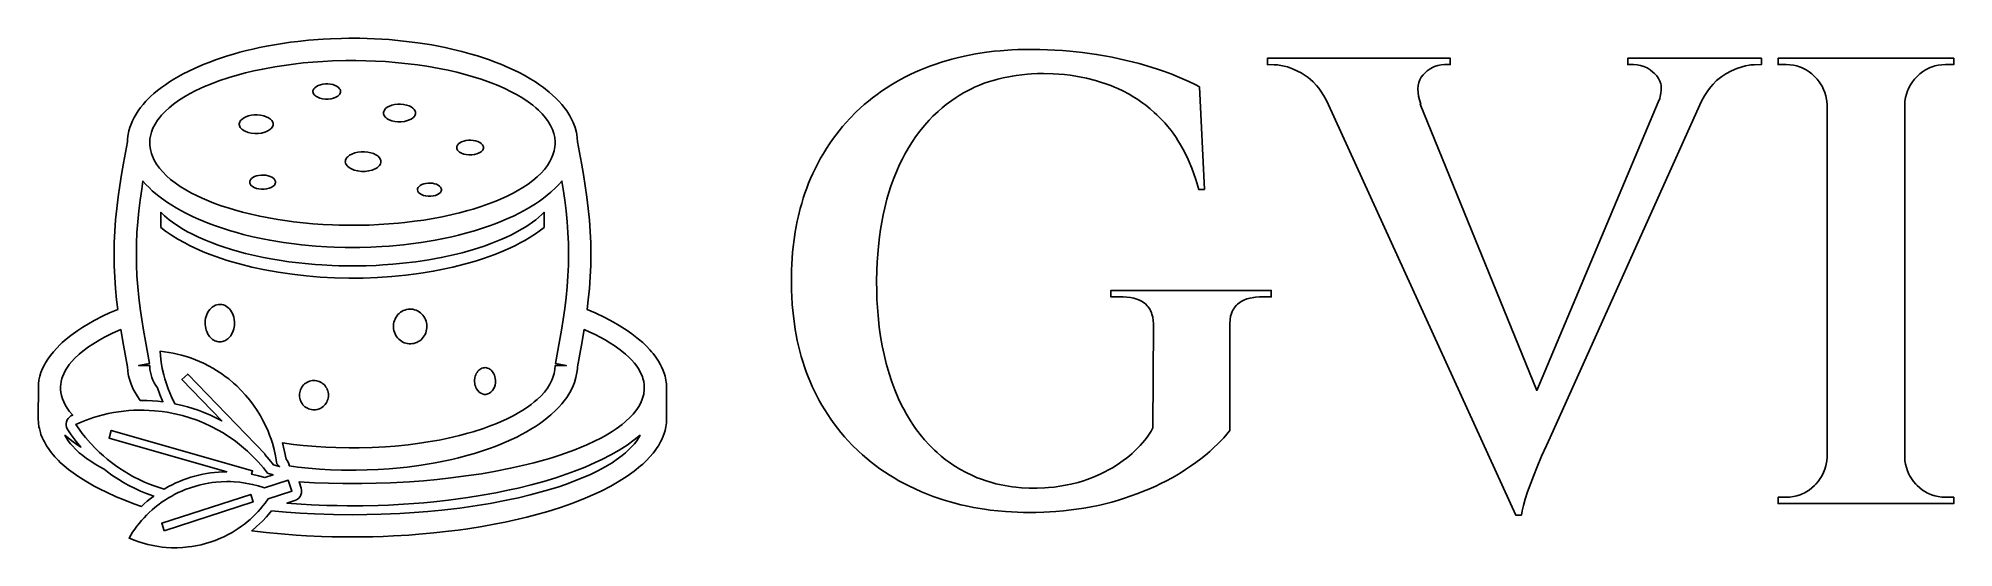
# Model space of a CAD drawing. Header units: metres. Extents: x 0 to 645, y 0 to 172.
import ezdxf

# ---------------------------------------------------------------- set-up
doc = ezdxf.new("R2010")
doc.units = ezdxf.units.M

msp = doc.modelspace()

# ---------------------------------------------------------------- linework, layer by layer
for points in [[(180.044, 143.247), (179.521, 144.375), (178.919, 145.494), (177.869, 147.153), (177.072, 148.246), (176.199, 149.325), (175.25, 150.391), (174.227, 151.441), (173.131, 152.476), (171.962, 153.493), (170.077, 154.985), (168.734, 155.954), (167.323, 156.902), (165.847, 157.829), (163.511, 159.175), (161.877, 160.043), (160.183, 160.884), (158.43, 161.7), (155.695, 162.872), (153.805, 163.619), (151.864, 164.336), (149.873, 165.023), (147.834, 165.679), (145.751, 166.305), (142.547, 167.182), (139.253, 167.985), (137.013, 168.478), (134.738, 168.937), (132.433, 169.361), (127.739, 170.102), (122.951, 170.699), (118.089, 171.149), (113.175, 171.45), (108.228, 171.601), (104.511, 171.615), (102.033, 171.578), (98.325, 171.45), (95.863, 171.319), (90.972, 170.943), (87.344, 170.564), (84.95, 170.265), (80.231, 169.56), (76.762, 168.937), (74.487, 168.478), (72.247, 167.985), (70.042, 167.458), (67.875, 166.898), (65.749, 166.305), (63.666, 165.679), (61.627, 165.023), (59.636, 164.336), (57.695, 163.619), (55.805, 162.872), (53.07, 161.7), (50.463, 160.467), (48.798, 159.612), (47.194, 158.733), (45.653, 157.829), (44.177, 156.902), (42.766, 155.954), (41.423, 154.985), (40.149, 153.995), (38.944, 152.987), (37.812, 151.961), (36.25, 150.391), (35.301, 149.325), (34.428, 148.246), (33.631, 147.153), (32.912, 146.049), (32.27, 144.935), (31.707, 143.812), (31.224, 142.68), (30.82, 141.542), (30.496, 140.399), (30.162, 138.676), (30.041, 137.523), (30.007, 136.755), (28.671, 129.546), (28.013, 125.763), (27.402, 121.965), (26.856, 118.152), (26.387, 114.325), (26.008, 110.487), (25.73, 106.64), (25.559, 102.785), (25.5, 98.926), (25.559, 94.955), (25.73, 91.101), (26, 87.351), (26.377, 83.503), (26.768, 80.301), (24.004, 79.087), (21.853, 78.068), (18.795, 76.492), (16.873, 75.41), (15.045, 74.306), (13.315, 73.179), (10.906, 71.451), (9.426, 70.275), (8.05, 69.082), (7.401, 68.479), (6.182, 67.262), (5.069, 66.03), (4.065, 64.785), (3.169, 63.529), (2.383, 62.262), (2.032, 61.625), (1.412, 60.345), (0.905, 59.059), (0.509, 57.766), (0.226, 56.47), (0.057, 55.171), (0.014, 54.521), (0, 43.37), (0.057, 42.07), (0.226, 40.77), (0.354, 40.122), (0.693, 38.827), (0.905, 38.182), (1.412, 36.895), (1.708, 36.254), (2.032, 35.615), (2.763, 34.344), (3.603, 33.082), (4.065, 32.455), (4.554, 31.831), (5.612, 30.593), (6.778, 29.368), (7.401, 28.761), (8.725, 27.56), (10.153, 26.375), (11.684, 25.208), (13.315, 24.061), (15.947, 22.379), (18.795, 20.748), (20.811, 19.691), (22.917, 18.659), (26.243, 17.161), (28.567, 16.197), (32.207, 14.807), (34.737, 13.916), (35.625, 14.75), (36.645, 15.649), (37.693, 16.514), (38.848, 17.402), (36.135, 18.399), (34.433, 19.107), (32.803, 19.847), (30.286, 21.118), (28.722, 21.989), (27.141, 22.938), (24.785, 24.488), (23.331, 25.532), (22.179, 26.414), (20.663, 27.245), (19.101, 28.168), (17.632, 29.106), (16.258, 30.06), (14.979, 31.029), (13.797, 32.01), (12.714, 33.004), (11.277, 34.515), (10.848, 35.023), (10.067, 36.047), (9.388, 37.078), (8.938, 37.879), (10.153, 36.875), (11.684, 35.708), (13.315, 34.561), (14.318, 33.899), (12.733, 35.812), (11.102, 37.978), (9.897, 39.734), (9.604, 40.291), (9.498, 40.588), (9.375, 41.205), (9.37, 41.834), (9.485, 42.452), (9.715, 43.037), (10.053, 43.568), (10.484, 44.026), (10.995, 44.393), (11.579, 44.678), (10.444, 46.034), (9.714, 47.062), (9.087, 48.097), (8.563, 49.138), (8.144, 50.184), (7.829, 51.235), (7.618, 52.288), (7.513, 53.342), (7.513, 54.398), (7.553, 54.925), (7.71, 55.979), (7.973, 57.031), (8.144, 57.556), (8.563, 58.602), (8.812, 59.124), (9.388, 60.162), (10.067, 61.193), (10.444, 61.706), (11.277, 62.726), (12.21, 63.736), (13.797, 65.23), (14.979, 66.212), (16.933, 67.659), (18.355, 68.605), (20.663, 69.995), (22.316, 70.9), (24.962, 72.224), (27.77, 73.488), (28.671, 68.195), (30.007, 60.985), (30.091, 59.641), (30.253, 58.489), (30.365, 57.915), (30.648, 56.769), (31.224, 55.06), (31.979, 53.366), (32.581, 52.247), (33.262, 51.138), (34.318, 49.642), (36.589, 49.613), (38.43, 49.522), (40.268, 49.37), (41.922, 49.18), (40.898, 51.574), (40.079, 53.815), (39.545, 54.627), (39.038, 55.512), (38.603, 56.402), (38.239, 57.298), (37.947, 58.199), (37.728, 59.102), (37.582, 60.009), (37.5, 61.37), (33.75, 61.37), (37.436, 62.062), (36.051, 69.529), (35.406, 73.239), (34.813, 76.933), (34.286, 80.614), (33.837, 84.281), (33.477, 87.939), (33.214, 91.587), (33.054, 95.23), (33, 98.87), (33.054, 102.51), (33.214, 106.153), (33.477, 109.802), (33.837, 113.459), (34.286, 117.127), (34.813, 120.807), (35.243, 123.486), (36.25, 122.35), (37.273, 121.299), (38.369, 120.264), (40.149, 118.745), (41.423, 117.756), (43.463, 116.309), (44.907, 115.372), (46.416, 114.457), (47.989, 113.565), (49.623, 112.698), (52.187, 111.445), (53.968, 110.642), (55.805, 109.868), (57.695, 109.122), (59.636, 108.404), (62.641, 107.385), (64.702, 106.744), (66.807, 106.135), (68.953, 105.558), (72.247, 104.755), (75.621, 104.028), (77.911, 103.587), (82.578, 102.81), (86.144, 102.321), (88.549, 102.041), (93.411, 101.591), (97.093, 101.351), (99.56, 101.238), (103.272, 101.139), (105.75, 101.12), (108.228, 101.139), (111.94, 101.238), (115.637, 101.422), (118.089, 101.591), (122.951, 102.041), (125.356, 102.321), (128.922, 102.81), (133.589, 103.587), (135.879, 104.028), (139.253, 104.755), (141.458, 105.282), (144.693, 106.135), (146.798, 106.744), (148.859, 107.385), (151.864, 108.404), (153.805, 109.122), (155.695, 109.868), (157.532, 110.642), (160.183, 111.856), (161.877, 112.698), (163.511, 113.565), (165.084, 114.457), (167.323, 115.838), (168.734, 116.786), (170.077, 117.756), (171.351, 118.745), (172.556, 119.753), (174.227, 121.299), (175.25, 122.35), (176.257, 123.486), (176.687, 120.807), (177.214, 117.127), (177.663, 113.459), (178.023, 109.802), (178.286, 106.153), (178.446, 102.51), (178.5, 98.87), (178.446, 95.23), (178.286, 91.587), (178.023, 87.939), (177.663, 84.281), (177.214, 80.614), (176.687, 76.933), (176.094, 73.239), (175.449, 69.529), (174.064, 62.062), (177.75, 61.37), (174, 61.37), (173.918, 60.009), (173.671, 58.65), (173.261, 57.298), (172.897, 56.402), (172.217, 55.069), (171.377, 53.75), (170.378, 52.45), (169.224, 51.172), (167.916, 49.918), (166.962, 49.097), (165.941, 48.289), (164.29, 47.104), (163.111, 46.333), (161.227, 45.206), (159.896, 44.477), (157.792, 43.417), (155.563, 42.4), (154.01, 41.748), (151.584, 40.809), (149.905, 40.21), (146.406, 39.081), (144.591, 38.552), (141.791, 37.805), (137.923, 36.897), (134.931, 36.284), (131.868, 35.732), (127.688, 35.093), (124.491, 34.687), (120.158, 34.246), (116.868, 33.991), (112.44, 33.754), (107.983, 33.635), (104.633, 33.624), (100.173, 33.713), (96.842, 33.858), (93.532, 34.068), (89.167, 34.452), (85.938, 34.815), (82.181, 35.328), (82.57, 33.865), (82.907, 32.412), (83.386, 29.841), (83.79, 29.4), (84.137, 28.863), (84.374, 28.27), (84.448, 27.959), (84.496, 27.537), (87.344, 27.177), (90.972, 26.797), (94.635, 26.502), (98.325, 26.29), (102.033, 26.163), (104.511, 26.125), (106.989, 26.125), (110.704, 26.196), (114.407, 26.351), (118.089, 26.591), (120.528, 26.797), (124.156, 27.177), (128.922, 27.81), (133.589, 28.587), (135.879, 29.028), (139.253, 29.755), (141.458, 30.282), (144.693, 31.135), (146.798, 31.744), (148.859, 32.385), (151.864, 33.404), (153.805, 34.122), (155.695, 34.868), (157.532, 35.642), (159.313, 36.445), (161.037, 37.274), (162.702, 38.128), (164.306, 39.008), (165.847, 39.911), (167.323, 40.838), (168.734, 41.786), (170.077, 42.756), (171.351, 43.745), (172.556, 44.753), (174.227, 46.299), (175.25, 47.35), (176.199, 48.415), (177.072, 49.495), (177.869, 50.587), (178.919, 52.247), (179.793, 53.928), (180.488, 55.628), (181.004, 57.342), (181.338, 59.065), (181.459, 60.217), (181.493, 60.985), (182.829, 68.195), (183.73, 73.488), (185.612, 72.655), (187.442, 71.787), (189.184, 70.9), (190.837, 69.995), (192.399, 69.073), (193.868, 68.134), (195.894, 66.698), (197.703, 65.23), (198.786, 64.237), (199.769, 63.232), (200.652, 62.217), (201.433, 61.193), (202.112, 60.162), (202.413, 59.643), (202.937, 58.602), (203.356, 57.556), (203.527, 57.031), (203.79, 55.979), (203.947, 54.925), (204, 53.87), (203.947, 52.815), (203.882, 52.288), (203.79, 51.761), (203.527, 50.709), (203.159, 49.661), (202.688, 48.617), (202.112, 47.578), (201.433, 46.547), (200.652, 45.523), (200.223, 45.015), (199.29, 44.005), (197.703, 42.51), (196.521, 41.529), (194.567, 40.081), (193.145, 39.135), (190.837, 37.745), (189.184, 36.84), (187.442, 35.953), (184.665, 34.659), (182.708, 33.822), (180.668, 33.006), (177.459, 31.824), (175.223, 31.066), (172.913, 30.332), (170.531, 29.623), (166.828, 28.609), (162.978, 27.656), (158.991, 26.766), (153.476, 25.681), (149.205, 24.946), (144.829, 24.281), (138.849, 23.505), (134.27, 23.009), (129.623, 22.587), (124.918, 22.24), (118.574, 21.896), (113.779, 21.728), (108.965, 21.637), (102.535, 21.637), (97.721, 21.728), (92.926, 21.896), (87.8, 22.164), (88.491, 20.035), (88.63, 19.403), (88.652, 19.08), (88.601, 18.435), (88.529, 18.12), (88.293, 17.517), (88.132, 17.236), (87.731, 16.728), (87.239, 16.308), (86.965, 16.136), (86.372, 15.877), (83.665, 14.997), (88.524, 14.651), (91.947, 14.46), (97.108, 14.253), (100.561, 14.168), (104.02, 14.125), (109.21, 14.141), (114.392, 14.253), (117.836, 14.381), (122.976, 14.651), (126.381, 14.884), (129.763, 15.159), (133.12, 15.475), (138.099, 16.026), (141.376, 16.444), (144.615, 16.902), (149.394, 17.663), (154.068, 18.512), (158.625, 19.446), (161.593, 20.114), (165.932, 21.185), (170.127, 22.334), (174.166, 23.56), (178.04, 24.858), (180.527, 25.763), (184.106, 27.176), (187.496, 28.653), (189.647, 29.672), (192.705, 31.248), (195.553, 32.879), (198.185, 34.561), (200.594, 36.289), (202.562, 37.879), (202.112, 37.078), (201.433, 36.047), (200.652, 35.023), (200.223, 34.515), (199.29, 33.505), (197.703, 32.01), (196.521, 31.029), (194.567, 29.581), (193.145, 28.635), (190.837, 27.245), (188.324, 25.894), (185.612, 24.585), (183.697, 23.738), (180.668, 22.506), (177.459, 21.324), (175.223, 20.566), (171.731, 19.474), (168.079, 18.441), (165.561, 17.785), (161.664, 16.852), (157.633, 15.983), (152.065, 14.928), (146.298, 13.995), (141.858, 13.377), (135.805, 12.666), (131.179, 12.219), (126.492, 11.847), (121.754, 11.551), (115.38, 11.275), (110.571, 11.159), (105.75, 11.12), (99.324, 11.189), (92.926, 11.396), (88.162, 11.641), (83.44, 11.963), (78.503, 12.386), (76.868, 10.451), (75.43, 8.931), (74.496, 8.021), (73.493, 7.104), (71.841, 5.719), (76.712, 5.148), (81.737, 4.659), (86.819, 4.262), (90.233, 4.05), (95.385, 3.812), (98.834, 3.705), (104.02, 3.625), (107.48, 3.625), (112.666, 3.705), (116.115, 3.812), (119.553, 3.96), (124.681, 4.262), (128.075, 4.516), (133.12, 4.975), (138.099, 5.526), (141.376, 5.944), (144.615, 6.402), (149.394, 7.163), (154.068, 8.012), (157.119, 8.625), (161.593, 9.614), (164.502, 10.319), (167.347, 11.059), (171.491, 12.234), (175.476, 13.485), (178.04, 14.358), (180.527, 15.263), (184.106, 16.676), (187.496, 18.153), (189.647, 19.172), (192.705, 20.748), (195.553, 22.379), (198.185, 24.061), (200.594, 25.789), (202.775, 27.56), (203.45, 28.158), (204.722, 29.368), (205.888, 30.593), (206.946, 31.831), (207.435, 32.455), (208.331, 33.712), (208.737, 34.344), (209.468, 35.615), (209.792, 36.254), (210.355, 37.538), (210.807, 38.827), (210.991, 39.474), (211.274, 40.77), (211.443, 42.07), (211.5, 43.37), (211.5, 53.87), (211.443, 55.171), (211.373, 55.821), (211.274, 56.47), (210.991, 57.766), (210.807, 58.413), (210.355, 59.703), (209.792, 60.986), (209.468, 61.625), (208.737, 62.896), (207.897, 64.158), (206.946, 65.409), (206.431, 66.03), (205.888, 66.647), (204.722, 67.872), (203.45, 69.082), (202.074, 70.275), (199.816, 72.032), (198.185, 73.179), (195.553, 74.861), (193.678, 75.954), (190.689, 77.549), (187.496, 79.087), (184.732, 80.301), (185.123, 83.503), (185.5, 87.351), (185.776, 91.205), (185.944, 95.065), (186, 98.815), (185.944, 102.676), (185.776, 106.535), (185.5, 110.39), (185.123, 114.237), (184.654, 118.075), (184.107, 121.902), (183.496, 125.715), (182.829, 129.546), (181.493, 136.755), (181.409, 138.1), (181.247, 139.251), (181.135, 139.825), (180.68, 141.542)], [(401.143, 39.513), (400.146, 38.269), (399.062, 37.025), (397.893, 35.78), (397.065, 34.951), (395.752, 33.707), (394.352, 32.462), (392.866, 31.218), (391.293, 29.974), (389.635, 28.73), (387.89, 27.485), (386.199, 26.336), (384.732, 25.393), (383.22, 24.475), (381.663, 23.582), (379.518, 22.431), (377.857, 21.598), (376.152, 20.79), (373.809, 19.752), (371.999, 19.002), (370.145, 18.279), (367.604, 17.353), (365.646, 16.688), (363.643, 16.049), (361.414, 15.394), (359.138, 14.796), (357.398, 14.383), (353.837, 13.652), (352.016, 13.334), (349.544, 12.958), (347.659, 12.712), (345.103, 12.434), (342.499, 12.211), (340.513, 12.081), (338.501, 11.982), (335.775, 11.898), (333, 11.87), (331.638, 11.89), (327.609, 12.045), (325.626, 12.175), (323.015, 12.404), (320.441, 12.695), (318.535, 12.954), (314.787, 13.579), (312.335, 14.074), (310.52, 14.486), (306.955, 15.416), (304.624, 16.114), (302.901, 16.679), (301.199, 17.279), (298.962, 18.134), (297.309, 18.817), (295.138, 19.781), (293.004, 20.809), (291.429, 21.62), (289.733, 22.546), (288.073, 23.508), (286.45, 24.506), (284.863, 25.54), (283.313, 26.61), (281.799, 27.716), (280.321, 28.858), (278.88, 30.036), (277.476, 31.25), (276.108, 32.5), (273.909, 34.662), (272.638, 36.008), (271.403, 37.39), (270.205, 38.807), (269.044, 40.261), (267.919, 41.75), (266.83, 43.276), (265.778, 44.837), (264.762, 46.434), (263.783, 48.068), (262.895, 49.638), (262.073, 51.186), (261.288, 52.758), (260.541, 54.355), (259.831, 55.976), (259.159, 57.622), (258.525, 59.293), (257.929, 60.989), (257.37, 62.71), (256.849, 64.455), (256.365, 66.225), (255.919, 68.019), (255.511, 69.838), (255.141, 71.682), (254.808, 73.551), (254.513, 75.444), (254.178, 78.007), (253.801, 81.934), (253.634, 84.607), (253.552, 86.64), (253.502, 90.766), (253.552, 93.469), (253.633, 95.47), (253.906, 99.403), (254.098, 101.335), (254.413, 103.876), (254.794, 106.378), (255.123, 108.227), (255.49, 110.053), (255.893, 111.857), (256.49, 114.227), (256.98, 115.978), (257.508, 117.707), (258.073, 119.412), (258.676, 121.095), (259.316, 122.756), (259.993, 124.393), (260.707, 126.008), (261.717, 128.126), (262.519, 129.688), (263.357, 131.227), (264.3, 132.857), (265.279, 134.451), (266.295, 136.01), (267.347, 137.534), (268.437, 139.022), (269.563, 140.476), (270.726, 141.893), (271.925, 143.276), (273.161, 144.623), (275.304, 146.79), (276.638, 148.043), (278.009, 149.26), (279.416, 150.443), (280.861, 151.59), (282.342, 152.702), (283.86, 153.778), (285.414, 154.819), (287.006, 155.825), (288.634, 156.795), (290.298, 157.731), (291.95, 158.605), (293.53, 159.393), (295.131, 160.146), (296.755, 160.864), (298.401, 161.547), (300.069, 162.195), (301.758, 162.808), (304.046, 163.571), (307.55, 164.599), (309.336, 165.06), (311.75, 165.62), (315.446, 166.344), (319.229, 166.928), (321.801, 167.24), (323.755, 167.432), (327.73, 167.713), (329.75, 167.8), (332.478, 167.862), (337.108, 167.837), (339.676, 167.763), (342.215, 167.647), (344.725, 167.488), (347.206, 167.287), (351.478, 166.833), (353.878, 166.516), (356.25, 166.156), (358.875, 165.709), (361.446, 165.225), (365.818, 164.29), (368.242, 163.705), (370.612, 163.083), (374.632, 161.906), (377.102, 161.1), (379.071, 160.416), (381.586, 159.482), (383.388, 158.764), (385.681, 157.785), (387.317, 157.035), (389.387, 156.011), (390.857, 155.227), (392.571, 120.727), (390.643, 120.727), (389.646, 124.043), (388.995, 125.955), (388.303, 127.808), (387.061, 130.766), (386.263, 132.463), (385.424, 134.102), (384.545, 135.682), (383.626, 137.203), (382.991, 138.185), (382.004, 139.609), (381.325, 140.526), (380.272, 141.852), (379.179, 143.12), (378.324, 144.047), (376.562, 145.82), (375.655, 146.665), (374.26, 147.883), (372.824, 149.039), (371.845, 149.776), (369.833, 151.169), (368.801, 151.825), (367.218, 152.758), (365.045, 153.906), (363.369, 154.697), (362.229, 155.19), (361.071, 155.656), (359.357, 156.289), (357.621, 156.869), (355.862, 157.396), (352.88, 158.154), (351.061, 158.538), (349.219, 158.868), (347.355, 159.144), (345.468, 159.367), (343.559, 159.537), (341.627, 159.653), (338.357, 159.727), (336.322, 159.698), (334.323, 159.612), (333.009, 159.522), (331.067, 159.339), (329.161, 159.098), (327.909, 158.906), (326.061, 158.569), (324.848, 158.312), (323.058, 157.879), (321.884, 157.558), (320.152, 157.028), (318.455, 156.441), (316.793, 155.796), (315.166, 155.093), (314.101, 154.592), (312.532, 153.793), (311.506, 153.228), (309.995, 152.333), (309.008, 151.703), (307.546, 150.706), (305.634, 149.279), (304.248, 148.152), (302.902, 146.976), (301.172, 145.332), (299.921, 144.042), (298.317, 142.245), (296.786, 140.362), (295.327, 138.392), (294.28, 136.857), (292.948, 134.734), (291.689, 132.525), (290.792, 130.81), (289.935, 129.047), (288.857, 126.62), (288.015, 124.529), (287.042, 121.844), (286.327, 119.639), (285.67, 117.384), (284.93, 114.493), (284.401, 112.123), (283.93, 109.703), (283.516, 107.232), (283.159, 104.71), (282.793, 101.487), (282.564, 98.851), (282.393, 96.165), (282.279, 93.428), (282.216, 89.935), (282.243, 86.405), (282.331, 83.633), (282.476, 80.911), (282.679, 78.239), (283.093, 74.326), (283.538, 71.151), (284.074, 68.055), (284.7, 65.037), (285.418, 62.098), (286.398, 58.674), (287.315, 55.908), (288.323, 53.22), (289.605, 50.202), (290.748, 47.807), (291.348, 46.645), (292.282, 44.946), (293.593, 42.763), (294.624, 41.187), (295.335, 40.167), (296.813, 38.196), (298.365, 36.319), (299.991, 34.536), (301.691, 32.848), (302.569, 32.039), (303.921, 30.87), (305.315, 29.755), (306.267, 29.04), (308.223, 27.686), (310.238, 26.442), (312.311, 25.307), (314.443, 24.282), (316.08, 23.586), (317.19, 23.156), (319.454, 22.379), (320.608, 22.032), (322.366, 21.562), (324.157, 21.155), (325.369, 20.917), (327.838, 20.525), (329.094, 20.37), (331.006, 20.189), (333.606, 20.044), (334.929, 20.013), (336.242, 20.027), (338.839, 20.139), (340.122, 20.236), (342.028, 20.435), (344.533, 20.798), (346.386, 21.143), (347.608, 21.408), (350.022, 22.021), (351.829, 22.562), (353.046, 22.968), (355.425, 23.867), (357.733, 24.88), (358.861, 25.43), (360.518, 26.309), (361.601, 26.931), (363.191, 27.918), (365.25, 29.334), (366.285, 30.115), (367.283, 30.921), (368.243, 31.752), (369.167, 32.608), (370.053, 33.49), (370.902, 34.397), (371.714, 35.329), (372.488, 36.287), (373.225, 37.27), (373.926, 38.278), (374.589, 39.311), (375.214, 40.37), (375.429, 74.87), (375.418, 75.463), (375.333, 76.593), (375.162, 77.648), (374.906, 78.627), (374.746, 79.089), (374.361, 79.955), (374.137, 80.36), (373.625, 81.114), (373.337, 81.462), (372.696, 82.102), (372.344, 82.394), (371.576, 82.922), (370.722, 83.374), (369.783, 83.75), (368.758, 84.052), (367.648, 84.278), (366.453, 84.428), (365.172, 84.504), (361.071, 84.513), (361.071, 86.656), (415.071, 86.656), (415.071, 84.513), (411.139, 84.502), (409.777, 84.413), (409.134, 84.335), (407.924, 84.113), (406.815, 83.801), (405.807, 83.401), (404.899, 82.911), (404.483, 82.633), (403.727, 82.011), (403.387, 81.666), (402.731, 80.894), (402.423, 80.465), (402.147, 80.013), (401.905, 79.537), (401.518, 78.513), (401.374, 77.965), (401.183, 76.799), (401.124, 75.537)], [(172.689, 130.956), (172.217, 130.069), (171.377, 128.75), (170.378, 127.45), (169.224, 126.172), (167.916, 124.918), (166.459, 123.691), (164.856, 122.495), (163.111, 121.333), (161.227, 120.206), (159.896, 119.477), (157.792, 118.417), (155.563, 117.4), (154.01, 116.748), (151.584, 115.809), (149.047, 114.919), (146.406, 114.081), (144.591, 113.552), (141.791, 112.805), (138.903, 112.114), (135.936, 111.482), (132.896, 110.91), (129.791, 110.399), (126.628, 109.95), (123.414, 109.566), (121.248, 109.345), (117.968, 109.068), (114.658, 108.858), (111.327, 108.713), (107.983, 108.635), (104.633, 108.624), (101.286, 108.68), (99.06, 108.754), (95.736, 108.92), (92.435, 109.153), (89.167, 109.452), (85.938, 109.815), (83.812, 110.093), (80.667, 110.562), (77.583, 111.094), (74.566, 111.686), (71.625, 112.338), (68.766, 113.048), (65.996, 113.814), (64.202, 114.355), (61.595, 115.21), (59.095, 116.116), (57.49, 116.748), (55.18, 117.734), (52.992, 118.766), (51.604, 119.477), (49.63, 120.578), (47.792, 121.716), (46.093, 122.89), (44.538, 124.097), (43.131, 125.333), (41.874, 126.595), (40.772, 127.881), (39.826, 129.188), (39.038, 130.512), (38.412, 131.85), (38.084, 132.748), (37.728, 134.102), (37.537, 135.462), (37.509, 136.824), (37.582, 137.732), (37.728, 138.638), (38.084, 139.992), (38.603, 141.338), (39.283, 142.672), (40.123, 143.99), (40.772, 144.859), (41.49, 145.719), (42.695, 146.99), (44.053, 148.235), (45.559, 149.451), (47.21, 150.636), (49.002, 151.787), (50.931, 152.901), (52.992, 153.975), (54.437, 154.667), (55.937, 155.34), (58.286, 156.311), (60.75, 157.234), (64.202, 158.386), (66.909, 159.188), (69.709, 159.936), (72.597, 160.626), (75.564, 161.258), (79.632, 162.008), (82.757, 162.498), (85.938, 162.925), (89.167, 163.289), (92.435, 163.587), (95.736, 163.82), (99.06, 163.987), (103.517, 164.105), (106.867, 164.116), (110.214, 164.061), (113.55, 163.938), (116.868, 163.749), (121.248, 163.395), (124.491, 163.053), (127.688, 162.647), (130.833, 162.178), (134.931, 161.456), (137.923, 160.843), (140.838, 160.172), (143.668, 159.443), (146.406, 158.659), (149.047, 157.821), (152.405, 156.624), (154.793, 155.669), (157.063, 154.667), (159.209, 153.621), (161.227, 152.534), (163.111, 151.408), (164.856, 150.245), (166.459, 149.049), (167.447, 148.235), (168.369, 147.408), (169.626, 146.145), (170.728, 144.859), (171.674, 143.552), (172.462, 142.228), (173.088, 140.89), (173.553, 139.542), (173.854, 138.185), (173.991, 136.824), (173.991, 135.916), (173.918, 135.009), (173.671, 133.65), (173.261, 132.298)], [(434.357, 149.227), (433.747, 150.463), (432.78, 152.198), (431.752, 153.79), (431.031, 154.773), (430.284, 155.692), (429.11, 156.953), (428.294, 157.715), (427.45, 158.413), (426.132, 159.342), (425.096, 159.956), (423.938, 160.57), (422.214, 161.346), (420.509, 161.951), (418.821, 162.382), (417.152, 162.641), (416.049, 162.718), (413.786, 162.727), (413.786, 164.87), (475.286, 164.87), (475.286, 162.727), (473.357, 162.727), (472.214, 162.657), (471.109, 162.447), (470.044, 162.098), (469.527, 161.87), (468.521, 161.31), (467.554, 160.611), (467.086, 160.208), (466.179, 159.299), (465.556, 158.5), (465.067, 157.627), (464.714, 156.68), (464.496, 155.659), (464.413, 154.563), (464.464, 153.394), (464.651, 152.151), (464.972, 150.833), (465.429, 149.442), (465.214, 149.442), (504.429, 53.013), (545.357, 150.084), (545.812, 151.341), (545.988, 151.948), (546.237, 153.117), (546.348, 154.228), (546.352, 154.762), (546.257, 155.785), (546.157, 156.276), (545.856, 157.212), (545.417, 158.09), (544.84, 158.91), (544.035, 159.771), (543.56, 160.208), (542.576, 160.978), (541.548, 161.608), (540.477, 162.098), (539.362, 162.447), (538.203, 162.657), (537, 162.727), (535.071, 162.727), (535.071, 164.87), (580.071, 164.87), (580.071, 162.727), (577.586, 162.717), (576.459, 162.631), (575.889, 162.555), (574.735, 162.34), (573.564, 162.039), (571.773, 161.426), (569.942, 160.62), (568.071, 159.62), (566.707, 158.738), (565.833, 158.072), (564.989, 157.342), (563.778, 156.128), (563.006, 155.24), (562.264, 154.289), (561.551, 153.275), (560.868, 152.198), (559.897, 150.463), (559.286, 149.227), (508.929, 37.156), (507.683, 34.484), (506.057, 30.842), (504.566, 27.297), (503.305, 24.152), (502.395, 21.756), (501.356, 18.834), (500.539, 16.346), (499.929, 14.24), (499.511, 12.463), (499.286, 11.013), (497.357, 11.013)], [(602.143, 149.227), (602.049, 150.446), (601.967, 151.04), (601.734, 152.199), (601.409, 153.318), (600.991, 154.397), (600.48, 155.437), (600.19, 155.942), (599.541, 156.922), (598.799, 157.862), (597.964, 158.763), (597.519, 159.191), (597.063, 159.595), (596.123, 160.329), (595.143, 160.965), (594.638, 161.247), (593.598, 161.736), (592.519, 162.128), (591.964, 162.287), (590.825, 162.532), (589.647, 162.678), (588.429, 162.727), (585.643, 162.727), (585.643, 164.87), (644.786, 164.87), (644.786, 162.727), (642, 162.727), (640.782, 162.678), (639.603, 162.532), (638.464, 162.287), (637.91, 162.128), (636.83, 161.736), (635.791, 161.247), (635.286, 160.965), (634.306, 160.329), (633.365, 159.595), (632.91, 159.191), (632.464, 158.763), (631.63, 157.862), (630.888, 156.922), (630.238, 155.942), (629.681, 154.922), (629.438, 154.397), (629.217, 153.862), (628.845, 152.763), (628.566, 151.624), (628.38, 150.446), (628.286, 149.227), (628.286, 30.513), (628.38, 29.295), (628.566, 28.116), (628.845, 26.977), (629.217, 25.878), (629.681, 24.819), (629.948, 24.304), (630.551, 23.304), (631.247, 22.343), (632.035, 21.423), (632.464, 20.977), (633.365, 20.145), (634.306, 19.411), (635.286, 18.775), (635.791, 18.493), (636.306, 18.237), (637.365, 17.796), (638.464, 17.453), (639.603, 17.209), (640.782, 17.062), (642, 17.013), (644.786, 17.013), (644.786, 14.87), (585.643, 14.87), (585.643, 17.013), (588.429, 17.013), (589.647, 17.062), (590.825, 17.209), (591.964, 17.453), (593.063, 17.796), (593.598, 18.004), (594.638, 18.493), (595.143, 18.775), (596.123, 19.411), (597.063, 20.145), (597.964, 20.977), (598.393, 21.423), (599.182, 22.343), (599.877, 23.304), (600.48, 24.304), (600.991, 25.343), (601.409, 26.423), (601.734, 27.542), (601.967, 28.701), (602.049, 29.295), (602.143, 30.513)], [(101.685, 154.153), (101.581, 154.397), (101.435, 154.635), (101.059, 155.046), (100.555, 155.413), (99.88, 155.749), (99.098, 156.007), (98.314, 156.166), (97.49, 156.244), (96.654, 156.24), (95.76, 156.143), (94.985, 155.97), (94.219, 155.698), (93.614, 155.381), (93.083, 154.974), (92.732, 154.557), (92.522, 154.112), (92.47, 153.862), (92.462, 153.611), (92.5, 153.361), (92.581, 153.114), (92.732, 152.834), (92.906, 152.602), (93.161, 152.345), (93.421, 152.138), (94.044, 151.772), (94.785, 151.48), (95.688, 151.26), (96.654, 151.15), (97.566, 151.15), (98.532, 151.26), (99.369, 151.46), (100.118, 151.745), (100.799, 152.138), (101.28, 152.564), (101.488, 152.834), (101.621, 153.074), (101.72, 153.361), (101.758, 153.611), (101.75, 153.862)], [(126.886, 147.03), (126.757, 147.312), (126.579, 147.587), (126.128, 148.06), (125.531, 148.48), (124.807, 148.836), (123.978, 149.114), (122.988, 149.319), (121.943, 149.414), (120.973, 149.401), (119.938, 149.278), (119.044, 149.069), (118.233, 148.777), (117.472, 148.372), (116.913, 147.935), (116.506, 147.451), (116.374, 147.219), (116.262, 146.934), (116.202, 146.644), (116.193, 146.353), (116.236, 146.062), (116.331, 145.776), (116.506, 145.45), (116.708, 145.18), (116.958, 144.923), (117.306, 144.642), (117.649, 144.42), (118.096, 144.185), (119.044, 143.831), (120.022, 143.608), (121.061, 143.494), (122.207, 143.5), (123.242, 143.623), (124.29, 143.878), (125.15, 144.217), (125.531, 144.42), (125.927, 144.681), (126.267, 144.965), (126.509, 145.224), (126.703, 145.495), (126.868, 145.823), (126.955, 146.111), (126.989, 146.402), (126.964, 146.741)], [(78.94, 143.282), (78.805, 143.58), (78.616, 143.87), (78.141, 144.369), (77.51, 144.813), (76.745, 145.188), (75.871, 145.482), (74.825, 145.698), (73.723, 145.798), (72.699, 145.785), (71.695, 145.67), (70.746, 145.459), (69.807, 145.126), (69.065, 144.737), (68.461, 144.282), (68.197, 144.011), (67.983, 143.726), (67.821, 143.432), (67.712, 143.13), (67.657, 142.824), (67.653, 142.568), (67.712, 142.21), (67.821, 141.908), (67.983, 141.614), (68.197, 141.33), (68.51, 141.015), (68.828, 140.762), (69.254, 140.49), (69.662, 140.28), (70.663, 139.905), (71.695, 139.67), (72.884, 139.546), (74.001, 139.556), (75.182, 139.702), (76.28, 139.981), (76.82, 140.183), (77.246, 140.382), (77.983, 140.844), (78.286, 141.103), (78.542, 141.376), (78.748, 141.662), (78.922, 142.008), (79.023, 142.363), (79.05, 142.67), (79.023, 142.977)], [(149.749, 135.318), (149.507, 135.742), (149.092, 136.17), (148.584, 136.516), (147.971, 136.807), (147.207, 137.05), (146.443, 137.196), (145.571, 137.267), (144.763, 137.249), (143.973, 137.152), (143.229, 136.978), (142.495, 136.708), (141.919, 136.396), (141.453, 136.033), (141.113, 135.629), (140.91, 135.198), (140.86, 134.957), (140.852, 134.714), (140.888, 134.472), (140.985, 134.194), (141.138, 133.923), (141.314, 133.7), (141.825, 133.257), (142.439, 132.908), (143.229, 132.612), (144.044, 132.427), (144.982, 132.328), (145.937, 132.341), (146.866, 132.465), (147.663, 132.672), (148.426, 132.989), (149.05, 133.387), (149.283, 133.593), (149.507, 133.848), (149.764, 134.312), (149.828, 134.553), (149.849, 134.836), (149.821, 135.078)], [(115.235, 130.714), (115.092, 131.028), (114.893, 131.333), (114.393, 131.858), (114.05, 132.122), (113.661, 132.365), (112.845, 132.753), (111.915, 133.053), (110.903, 133.258), (109.84, 133.359), (108.664, 133.349), (107.515, 133.212), (106.522, 132.98), (105.544, 132.621), (104.775, 132.205), (104.154, 131.72), (103.885, 131.432), (103.701, 131.182), (103.53, 130.872), (103.415, 130.554), (103.357, 130.232), (103.353, 129.962), (103.415, 129.586), (103.53, 129.268), (103.701, 128.958), (103.926, 128.659), (104.204, 128.374), (104.59, 128.061), (104.971, 127.814), (105.394, 127.589), (106.35, 127.212), (107.515, 126.928), (108.762, 126.786), (110.036, 126.792), (111.185, 126.928), (112.35, 127.212), (112.845, 127.388), (113.379, 127.625), (113.796, 127.854), (114.169, 128.104), (114.546, 128.42), (114.815, 128.708), (115.062, 129.061), (115.215, 129.373), (115.321, 129.747), (115.35, 130.07), (115.321, 130.394)], [(79.762, 123.645), (79.529, 124.056), (79.127, 124.469), (78.636, 124.804), (78.044, 125.085), (77.37, 125.303), (76.636, 125.451), (75.795, 125.528), (75.013, 125.517), (74.179, 125.418), (73.459, 125.25), (72.806, 125.014), (72.193, 124.688), (71.743, 124.336), (71.414, 123.946), (71.207, 123.491), (71.162, 123.062), (71.197, 122.828), (71.29, 122.559), (71.578, 122.117), (72.059, 121.684), (72.696, 121.316), (73.397, 121.049), (74.247, 120.851), (75.155, 120.756), (76.007, 120.763), (76.841, 120.862), (77.685, 121.068), (78.431, 121.367), (79.046, 121.747), (79.501, 122.189), (79.651, 122.408), (79.776, 122.673), (79.839, 122.906), (79.859, 123.179), (79.831, 123.414)], [(135.642, 121.055), (135.412, 121.473), (135.074, 121.827), (134.58, 122.169), (134.029, 122.431), (133.402, 122.634), (132.718, 122.772), (132.001, 122.84), (131.207, 122.833), (130.431, 122.741), (129.761, 122.585), (129.101, 122.342), (128.582, 122.061), (128.163, 121.734), (127.857, 121.371), (127.674, 120.983), (127.622, 120.547), (127.726, 120.114), (127.857, 119.87), (128.009, 119.668), (128.417, 119.293), (129, 118.945), (129.645, 118.691), (130.431, 118.499), (131.273, 118.403), (132.133, 118.407), (132.972, 118.511), (133.695, 118.691), (134.39, 118.97), (134.923, 119.293), (135.359, 119.701), (135.526, 119.939), (135.629, 120.15), (135.7, 120.402), (135.72, 120.62)], [(49.275, 102.657), (50.873, 101.831), (52.53, 101.029), (54.244, 100.253), (56.013, 99.502), (57.835, 98.778), (59.708, 98.081), (61.631, 97.412), (63.601, 96.773), (65.616, 96.163), (67.674, 95.583), (71.911, 94.516), (76.292, 93.577), (80.799, 92.77), (85.413, 92.098), (90.115, 91.564), (94.883, 91.171), (99.698, 90.92), (104.538, 90.812), (109.384, 90.848), (114.214, 91.028), (119.008, 91.35), (123.746, 91.813), (127.249, 92.253), (129.557, 92.589), (132.969, 93.156), (135.208, 93.577), (139.589, 94.516), (143.826, 95.583), (145.884, 96.163), (147.899, 96.773), (149.869, 97.412), (151.792, 98.081), (153.665, 98.778), (156.379, 99.874), (158.97, 101.029), (160.627, 101.831), (162.225, 102.657), (163.762, 103.506), (165.238, 104.377), (167.331, 105.724), (168.644, 106.647), (170.25, 107.877), (170.25, 112.992), (169.454, 112.221), (168.475, 111.35), (167.429, 110.493), (166.318, 109.651), (165.141, 108.825), (163.901, 108.016), (161.924, 106.834), (160.531, 106.07), (159.079, 105.325), (157.57, 104.601), (156.006, 103.898), (154.388, 103.217), (152.717, 102.558), (150.118, 101.615), (146.487, 100.442), (142.682, 99.372), (139.723, 98.639), (135.652, 97.759), (131.453, 96.993), (127.144, 96.344), (122.743, 95.815), (119.394, 95.498), (116.012, 95.251), (113.743, 95.126), (110.324, 94.996), (108.038, 94.948), (104.606, 94.937), (101.176, 94.996), (98.895, 95.074), (95.488, 95.251), (93.23, 95.408), (89.869, 95.702), (87.649, 95.936), (84.356, 96.344), (81.115, 96.819), (78.986, 97.173), (75.848, 97.759), (72.782, 98.409), (69.795, 99.121), (66.895, 99.894), (65.013, 100.442), (62.273, 101.312), (60.504, 101.923), (57.941, 102.885), (56.297, 103.555), (53.93, 104.601), (51.688, 105.695), (50.265, 106.45), (48.902, 107.223), (46.971, 108.418), (45.182, 109.651), (44.071, 110.493), (42.527, 111.784), (41.25, 112.992), (41.25, 107.877), (42.856, 106.647), (44.851, 105.27), (46.992, 103.939)], [(65.942, 76.985), (65.791, 77.68), (65.578, 78.349), (65.35, 78.894), (65.032, 79.49), (64.662, 80.036), (64.308, 80.459), (63.856, 80.893), (63.368, 81.259), (62.851, 81.551), (62.311, 81.766), (61.755, 81.901), (61.191, 81.954), (60.626, 81.925), (60.066, 81.813), (59.598, 81.653), (59.07, 81.394), (58.569, 81.059), (58.165, 80.715), (57.731, 80.253), (57.341, 79.731), (57, 79.155), (56.713, 78.534), (56.484, 77.874), (56.335, 77.286), (56.221, 76.58), (56.173, 75.964), (56.178, 75.243), (56.247, 74.527), (56.357, 73.925), (56.543, 73.244), (56.789, 72.595), (57.092, 71.986), (57.394, 71.501), (57.672, 71.128), (58.297, 70.475), (58.639, 70.199), (59.07, 69.917), (59.445, 69.723), (59.831, 69.57), (60.225, 69.457), (60.706, 69.376), (61.11, 69.355), (61.514, 69.376), (61.995, 69.457), (62.389, 69.57), (62.775, 69.723), (63.15, 69.917), (63.856, 70.417), (64.489, 71.057), (64.773, 71.424), (65.08, 71.902), (65.507, 72.777), (65.816, 73.728), (65.942, 74.325), (66.011, 74.833), (66.047, 75.964)], [(130.696, 75.775), (130.553, 76.33), (130.358, 76.867), (130.114, 77.382), (129.822, 77.869), (129.485, 78.325), (129.04, 78.81), (128.619, 79.181), (128.164, 79.508), (127.681, 79.787), (127.174, 80.015), (126.648, 80.191), (126.108, 80.312), (125.558, 80.378), (125.006, 80.387), (124.455, 80.34), (123.911, 80.237), (123.379, 80.08), (122.865, 79.869), (122.374, 79.606), (121.909, 79.295), (121.476, 78.938), (121.079, 78.539), (120.666, 78.025), (120.359, 77.548), (120.098, 77.041), (119.887, 76.511), (119.726, 75.961), (119.618, 75.398), (119.564, 74.827), (119.564, 74.253), (119.618, 73.682), (119.726, 73.119), (119.887, 72.569), (120.098, 72.039), (120.359, 71.533), (120.611, 71.133), (120.955, 70.683), (121.34, 70.27), (121.761, 69.899), (122.216, 69.572), (122.699, 69.293), (123.206, 69.065), (123.732, 68.889), (124.272, 68.768), (124.822, 68.703), (125.374, 68.693), (125.925, 68.74), (126.469, 68.843), (127.001, 69.001), (127.43, 69.173), (127.926, 69.427), (128.396, 69.73), (128.834, 70.079), (129.238, 70.472), (129.602, 70.903), (129.924, 71.37), (130.2, 71.867), (130.429, 72.39), (130.606, 72.934), (130.732, 73.493), (130.804, 74.062), (130.822, 74.636), (130.786, 75.209)], [(42.207, 58.282), (42.578, 56.893), (42.993, 55.517), (43.701, 53.48), (44.228, 52.142), (44.798, 50.823), (45.924, 48.517), (48.436, 47.947), (50.217, 47.469), (52.033, 46.916), (53.778, 46.321), (55.503, 45.668), (57.998, 44.607), (59.713, 43.794), (61.775, 42.718), (48.351, 56.619), (50.294, 58.494), (76.343, 31.519), (76.221, 31.401), (77.737, 29.683), (79.153, 27.937), (81.205, 27.348), (80.275, 28.312), (80.087, 29.574), (79.832, 30.989), (79.361, 33.093), (78.789, 35.172), (78.35, 36.541), (77.868, 37.895), (77.341, 39.232), (76.469, 41.204), (75.502, 43.131), (74.805, 44.389), (73.683, 46.23), (72.473, 48.014), (71.176, 49.737), (69.797, 51.394), (68.337, 52.981), (66.802, 54.495), (65.738, 55.462), (64.084, 56.845), (62.944, 57.721), (61.777, 58.56), (59.976, 59.745), (58.744, 60.485), (57.488, 61.185), (55.563, 62.156), (54.254, 62.751), (52.927, 63.303), (51.582, 63.81), (50.221, 64.274), (48.154, 64.885), (46.76, 65.236), (45.355, 65.541), (43.941, 65.8), (42.519, 66.012), (40.987, 66.188), (41.109, 64.651), (41.371, 62.511), (41.737, 60.386)], [(153.841, 57.105), (153.733, 57.602), (153.582, 58.079), (153.388, 58.531), (153.156, 58.953), (152.927, 59.285), (152.63, 59.634), (152.303, 59.937), (151.952, 60.191), (151.634, 60.367), (151.248, 60.52), (150.851, 60.617), (150.448, 60.655), (150.101, 60.64), (149.701, 60.569), (149.31, 60.439), (148.933, 60.254), (148.625, 60.052), (148.287, 59.77), (147.976, 59.44), (147.698, 59.066), (147.454, 58.655), (147.249, 58.211), (147.106, 57.809), (146.98, 57.32), (146.864, 56.376), (146.867, 55.861), (146.916, 55.35), (146.995, 54.92), (147.128, 54.433), (147.304, 53.969), (147.52, 53.534), (147.935, 52.922), (148.381, 52.455), (148.933, 52.056), (149.476, 51.809), (150.101, 51.67), (150.679, 51.67), (151.304, 51.809), (151.847, 52.056), (152.352, 52.414), (152.845, 52.922), (153.226, 53.475), (153.531, 54.099), (153.751, 54.779), (153.891, 55.568), (153.916, 56.376)], [(97.566, 52.35), (97.449, 52.822), (97.289, 53.279), (97.084, 53.718), (96.839, 54.135), (96.554, 54.525), (96.176, 54.942), (95.817, 55.262), (95.429, 55.545), (95.015, 55.788), (94.579, 55.988), (94.127, 56.144), (93.662, 56.255), (93.188, 56.318), (92.71, 56.334), (92.234, 56.302), (91.762, 56.223), (91.301, 56.097), (90.853, 55.926), (90.425, 55.711), (90.019, 55.455), (89.64, 55.159), (89.291, 54.827), (88.976, 54.462), (88.698, 54.067), (88.459, 53.646), (88.262, 53.204), (88.108, 52.744), (88, 52.271), (87.937, 51.789), (87.922, 51.304), (87.953, 50.819), (88.031, 50.34), (88.154, 49.87), (88.323, 49.416), (88.534, 48.98), (88.786, 48.568), (89.077, 48.182), (89.404, 47.828), (89.763, 47.507), (90.151, 47.224), (90.565, 46.982), (91.001, 46.781), (91.453, 46.625), (91.918, 46.515), (92.392, 46.451), (92.87, 46.435), (93.346, 46.467), (93.818, 46.546), (94.653, 46.811), (95.085, 47.019), (95.495, 47.269), (95.879, 47.558), (96.233, 47.884), (96.554, 48.244), (96.839, 48.635), (97.084, 49.051), (97.289, 49.49), (97.449, 49.948), (97.566, 50.419), (97.636, 50.899), (97.659, 51.385), (97.636, 51.87)], [(17.58, 35.189), (19.374, 33.302), (20.62, 32.093), (21.905, 30.926), (23.227, 29.801), (24.586, 28.72), (25.979, 27.685), (27.406, 26.695), (28.864, 25.753), (30.352, 24.859), (31.868, 24.014), (34.193, 22.841), (35.773, 22.122), (37.376, 21.456), (39.001, 20.843), (40.644, 20.283), (42.385, 19.755), (43.873, 20.6), (45.08, 21.225), (46.306, 21.811), (47.55, 22.356), (48.812, 22.861), (50.089, 23.323), (51.381, 23.744), (52.686, 24.122), (54.003, 24.458), (55.33, 24.75), (56.666, 24.998), (58.009, 25.203), (59.358, 25.363), (60.712, 25.48), (62.068, 25.552), (63.43, 25.579), (23.818, 36.938), (24.563, 39.533), (72.145, 25.889), (71.82, 24.755), (74.179, 24.207), (76.209, 23.615), (79.042, 24.536), (77.193, 25.066), (75.756, 26.904), (74.058, 28.877), (72.264, 30.765), (70.38, 32.563), (68.411, 34.266), (66.359, 35.87), (64.232, 37.372), (62.034, 38.767), (60.531, 39.637), (58.226, 40.848), (55.865, 41.945), (53.452, 42.924), (50.994, 43.784), (48.497, 44.522), (45.967, 45.137), (43.409, 45.627), (41.692, 45.883), (39.103, 46.162), (37.371, 46.278), (35.636, 46.337), (33.9, 46.338), (32.165, 46.284), (30.433, 46.172), (27.843, 45.898), (25.27, 45.498), (23.567, 45.161), (21.876, 44.769), (20.199, 44.321), (18.537, 43.819), (16.077, 42.965), (14.462, 42.328), (12.657, 41.542), (13.771, 39.919), (14.804, 38.524), (15.881, 37.163)], [(35.018, 1.602), (36.828, 1.108), (38.66, 0.703), (40.509, 0.388), (41.75, 0.229), (42.995, 0.11), (44.868, 0.009), (46.744, 0), (48.618, 0.083), (50.486, 0.258), (51.726, 0.425), (53.573, 0.752), (54.795, 1.02), (56.609, 1.496), (57.805, 1.863), (59.574, 2.487), (61.311, 3.196), (62.448, 3.716), (64.121, 4.565), (65.212, 5.176), (66.283, 5.823), (67.332, 6.504), (68.358, 7.219), (69.36, 7.967), (70.337, 8.748), (71.289, 9.56), (72.212, 10.403), (73.108, 11.276), (73.975, 12.178), (74.812, 13.107), (75.618, 14.063), (76.393, 15.046), (77.399, 16.431), (85.353, 19.016), (84.147, 22.725), (76.194, 20.14), (73.965, 20.845), (72.147, 21.309), (70.924, 21.569), (69.692, 21.789), (67.834, 22.043), (65.965, 22.206), (64.715, 22.263), (63.465, 22.279), (61.589, 22.227), (59.719, 22.083), (58.477, 21.936), (57.24, 21.749), (56.011, 21.521), (54.182, 21.104), (52.974, 20.776), (51.186, 20.211), (49.427, 19.559), (48.273, 19.076), (47.135, 18.556), (46.015, 17.999), (44.914, 17.406), (43.833, 16.777), (42.773, 16.113), (41.735, 15.415), (40.223, 14.305), (39.246, 13.524), (38.295, 12.712), (37.371, 11.869), (36.475, 10.996), (35.608, 10.095), (34.771, 9.165), (33.965, 8.209), (33.191, 7.227), (32.449, 6.22), (31.741, 5.189), (30.541, 3.257), (32.647, 2.399), (33.826, 1.981)], [(42.37, 5.68), (41.535, 8.248), (71.494, 17.982), (72.328, 15.414)]]:
    msp.add_lwpolyline(points, close=True)

doc.saveas('drawing.dxf')
